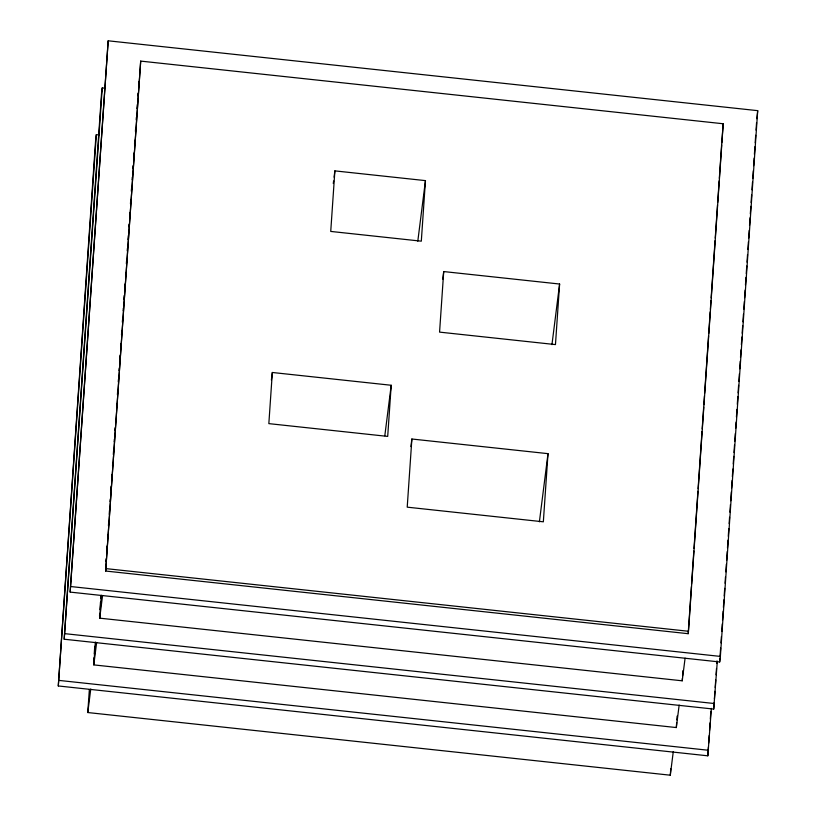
<?xml version="1.0" encoding="UTF-8"?>
<svg xmlns="http://www.w3.org/2000/svg" width="816" height="816" viewBox="0 0 816 816"><rect width="100%" height="100%" fill="white"/><g stroke="black" fill="none" stroke-linecap="round" stroke-linejoin="round"><path stroke-width="1.22" d="M711.379 708.39L707.819 755.82L58.293 685.96L95.625 140.209L96.329 134.66L98.858 134.936M58.293 685.96L96.329 134.66M717.284 661.654L713.714 709.084L64.199 639.224L101.531 93.473L102.235 87.924L104.764 88.189M64.199 639.224L102.235 87.924M70.156 592.1L108.181 40.8L757.707 110.66L720.375 656.411L719.671 661.96L70.156 592.1L108.181 40.8M673.271 751.679L670.303 775.2L87.781 712.541L89.352 689.653M93.626 662.816L93.973 657.727M94.238 653.912L94.758 646.282M679.157 705.085L676.321 727.556L93.799 664.897L95.37 641.998M99.532 616.08L99.705 613.53M99.96 609.715L100.49 602.086M100.745 598.271L100.919 595.721M685.093 658.135L682.227 680.809L99.705 618.161L101.276 595.262M105.998 561.326L106.182 558.776M106.784 549.872L107.049 546.057M107.661 537.152L107.834 534.613M108.436 525.708L108.61 523.168M109.222 514.264L109.487 510.449M110.089 501.544L110.262 498.994M110.874 490.09L111.139 486.275M111.751 477.37L111.925 474.83M112.526 465.926L112.7 463.376M113.312 454.481L113.577 450.656M114.179 441.762L114.352 439.212M114.964 430.307L115.138 427.768M116.617 406.144L116.79 403.594M117.402 394.699L117.667 390.874M118.269 381.97L118.442 379.43M119.054 370.525L119.228 367.985M119.84 359.081L120.095 355.266M120.707 346.361L120.88 343.811M121.492 334.907L121.757 331.092M122.359 322.187L122.533 319.648M123.145 310.743L123.318 308.203M123.93 299.299L124.185 295.484M124.797 286.579L124.97 284.029M125.582 275.125L125.756 272.585M126.368 263.68L126.541 261.14M127.235 250.961L127.408 248.421M128.02 239.516L128.275 235.702M128.887 226.797L129.061 224.247M129.673 215.342L129.846 212.803M130.458 203.898L130.713 200.083M131.325 191.179L131.498 188.639M132.11 179.734L132.284 177.184M132.886 168.28L133.059 165.74M133.763 155.56L133.936 153.02M134.538 144.116L134.803 140.301M135.415 131.396L135.589 128.857M136.201 119.952L136.374 117.402M136.976 108.497L137.241 104.683M137.853 95.778L138.026 93.238M138.628 84.334L138.802 81.794M105.662 571.037L140.689 61.098L723.2 123.757L688.49 631.268L688.184 633.695L105.662 571.037L140.689 61.098M272.34 372.484L268.841 423.626L387.702 436.407L391.201 385.264L272.34 372.484L271.381 380.052M334.876 170.881L330.735 231.428L421.311 241.169L425.452 180.622L334.876 170.881L334.081 177.194M411.876 439.008L407.215 507.164L543.344 521.812L548.005 453.655L411.876 439.008L410.927 446.587M443.71 271.565L439.569 332.122L555.461 344.587L559.603 284.029L443.71 271.565L442.762 279.143M670.303 775.2L670.742 768.835M676.321 727.556L676.668 722.466M676.841 719.916L677.107 716.101M682.227 680.809L682.4 678.269M682.574 675.73L682.921 670.64M688.184 633.695L691.397 586.633M691.57 584.083L693.835 551.014M694.008 548.474L697.925 491.232M698.098 488.692L702.015 431.45M702.188 428.9L703.667 407.286M703.841 404.736L704.453 395.831M704.626 393.292L708.543 336.049M708.716 333.509L710.195 311.885M710.369 309.335L710.981 300.431M711.154 297.891L715.071 240.649M715.244 238.109L717.499 205.04M717.682 202.49L719.161 180.866M719.335 178.327L721.589 145.258M721.762 142.708L723.2 123.757M707.819 755.82L708.421 746.936M708.686 743.131L709.206 735.512M709.553 730.442L710.073 722.823M710.328 719.018L710.848 711.399M713.714 709.084L714.153 702.739M714.408 698.924L714.938 691.315M715.193 687.511L715.714 679.891M716.06 674.812L716.499 668.467M716.846 663.388L717.019 660.858M719.671 661.96L719.936 658.155M720.11 655.615L720.63 647.996M720.977 642.926L721.405 636.582M721.752 631.502L722.272 623.883M722.537 620.078L723.139 611.194M723.404 607.39L723.925 599.77M724.19 595.966L724.71 588.346M725.057 583.277L725.485 576.922M725.832 571.853L726.352 564.233M726.617 560.429L727.229 551.545M727.484 547.74L728.005 540.121M728.27 536.316L728.79 528.697M729.137 523.617L729.565 517.273M729.912 512.193L730.432 504.584M730.697 500.779L731.309 491.895M731.564 488.08L732.085 480.471M732.35 476.656L732.87 469.047M733.217 463.967L733.737 456.358M733.992 452.543L734.522 444.934M734.777 441.119L735.298 433.51M735.644 428.431L736.083 422.086M736.43 417.007L736.95 409.397M737.297 404.318L737.817 396.698M738.072 392.894L738.602 385.285M738.857 381.47L739.378 373.861M739.724 368.781L740.245 361.162M740.51 357.357L741.03 349.738M741.377 344.668L741.897 337.049M742.162 333.244L742.682 325.625M742.937 321.82L743.458 314.201M743.804 309.131L744.325 301.512M744.59 297.707L745.11 290.088M745.457 285.019L745.977 277.399M746.242 273.595L746.762 265.975M747.017 262.171L747.538 254.551M747.884 249.482L748.405 241.862M748.67 238.058L749.19 230.438M749.537 225.359L750.057 217.75M750.322 213.945L750.842 206.326M751.097 202.521L751.618 194.902M751.964 189.822L752.485 182.213M752.75 178.408L753.27 170.789M753.617 165.709L754.137 158.1M754.402 154.285L754.922 146.676M755.177 142.861L755.698 135.252M756.044 130.172L756.565 122.563M756.83 118.748L757.707 110.66M87.781 712.541L90.76 689.02M93.799 664.897L96.645 642.427M99.705 618.161L102.571 595.486M333.285 183.508L333.601 180.979M384.815 435.764L391.201 385.264M417.802 241.22L425.452 180.622M551.953 344.638L559.603 284.029M539.396 521.832L548.005 453.655M105.968 568.619L688.49 631.268M70.849 586.551L720.375 656.411M64.903 633.665L714.418 703.535M58.997 680.411L708.512 750.271"/></g></svg>
